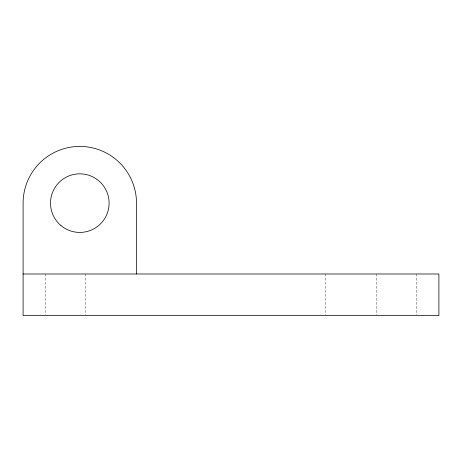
<?xml version="1.0" encoding="UTF-8"?>
<svg xmlns="http://www.w3.org/2000/svg" width="462" height="462" viewBox="0 0 462 462"><rect width="100%" height="100%" fill="white"/><g stroke="black" fill="none" stroke-linecap="round" stroke-linejoin="round"><path stroke-width="0.35" stroke-dasharray="2.31 1.73" d="M416.222 273.995L416.222 314.859M376.53 273.995L376.53 314.859M325.502 273.995L325.502 314.859M85.47 273.995L85.47 314.859M45.778 273.995L45.778 314.859"/><path stroke-width="0.69" d="M23.1 273.995L438.9 273.995L438.9 315.575L23.1 315.575L23.1 203.124A56.699 56.699 0 0 1 79.799 146.425A56.699 56.699 0 0 1 136.498 203.124L136.498 273.995M60.967 225.566A29.297 29.297 0 0 0 108.651 208.212A29.297 29.297 0 0 0 69.779 175.595A29.297 29.297 0 0 0 60.967 225.566"/></g></svg>
